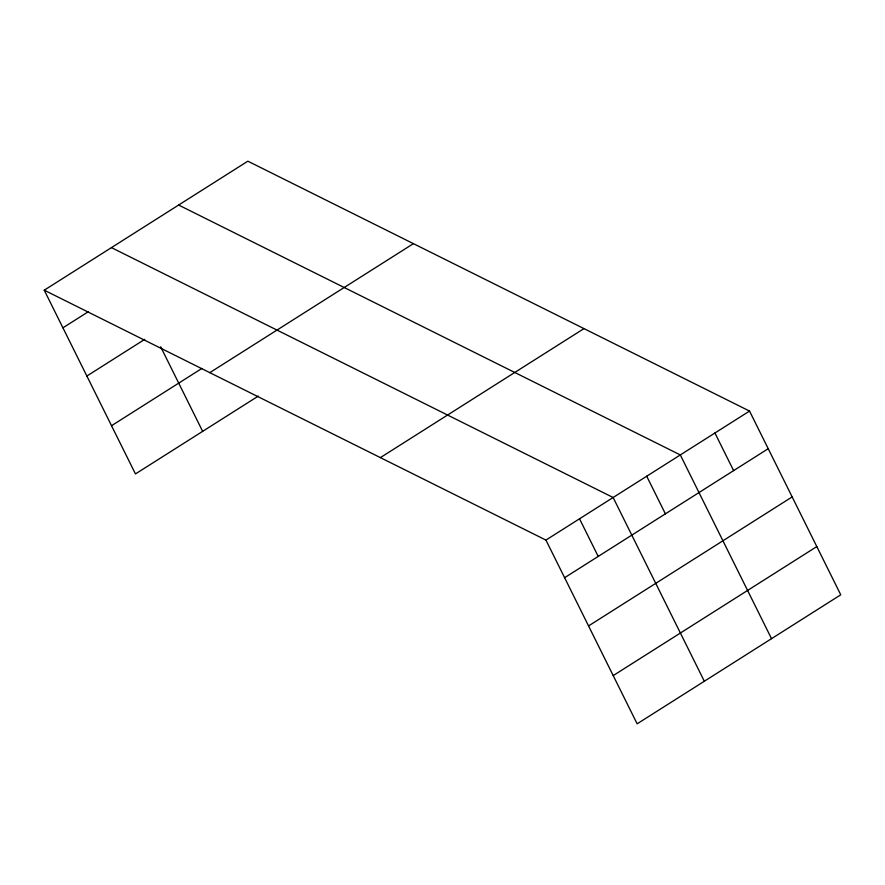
<?xml version="1.0" encoding="UTF-8"?>
<svg xmlns="http://www.w3.org/2000/svg" width="885" height="885" viewBox="0 0 885 885"><rect width="100%" height="100%" fill="white"/><g stroke="black" fill="none" stroke-linecap="round" stroke-linejoin="round"><path stroke-width="1.33" d="M44.25 290.191L247.855 161.181L749.54 411.071L840.75 594.808L637.145 723.819L545.934 540.082L44.25 290.191L135.46 473.929L258.254 396.126M62.923 327.815L88.412 311.664M86.863 376.036L144.786 339.331M111.521 425.718L201.88 368.459M209.8 372.651L413.417 243.641M380.373 457.622L583.989 328.601M545.934 540.082L749.54 411.071M564.608 577.706L768.224 448.695M588.547 625.927L792.152 496.916M613.205 675.598L816.811 546.587M178.637 205.043L680.311 454.934L771.521 638.671M111.444 247.623L613.128 497.503L704.327 681.251M714.925 432.997L733.61 470.621M646.714 476.219L665.398 513.842M579.531 518.798L598.205 556.422M160.672 346.787L202.654 431.36"/></g></svg>
